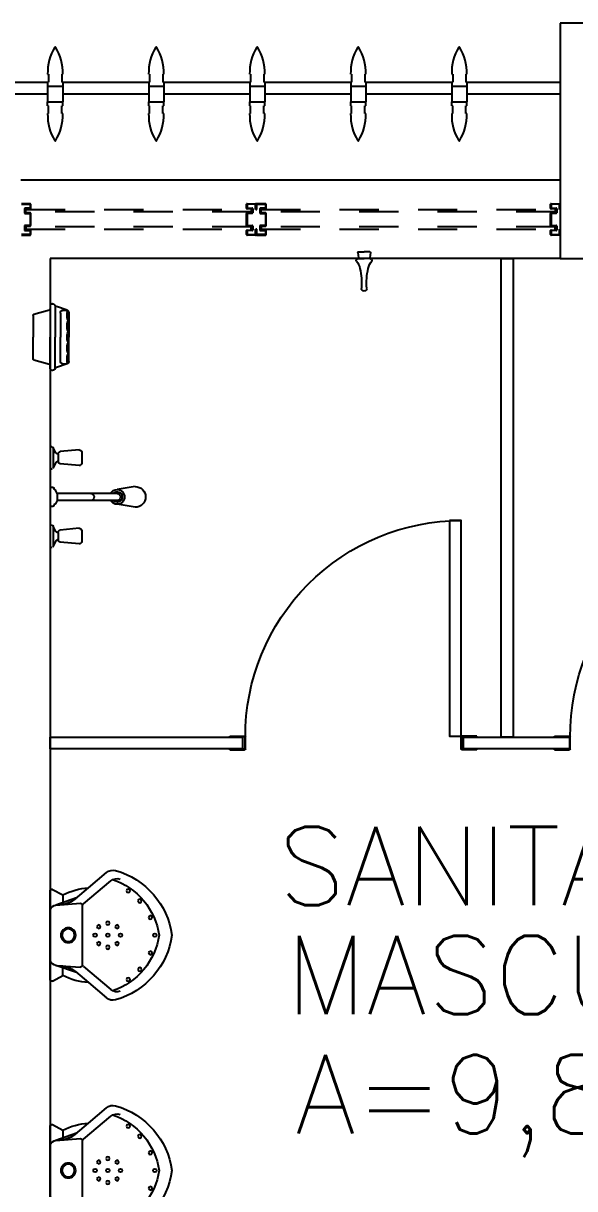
# Model space of a CAD drawing. Header units: millimetres. Extents: x 2128 to 2646, y 1972 to 2207.
# Drawn here: x 2351.243 to 2352.648, y 2022.994 to 2025.965 of the extents above; entities that cross this region are included whole.
import ezdxf

# ---------------------------------------------------------------- set-up
doc = ezdxf.new("R2010")
doc.units = ezdxf.units.MM
doc.linetypes.add('HIDDEN', pattern=[0.375, 0.25, -0.125])
for name, color, linetype in [('AR-ALV', 2, 'Continuous'), ('AR-BRISES', 1, 'Continuous'), ('AR-DIVISÓRIAS', 230, 'Continuous'), ('AR-ESQ', 1, 'Continuous'), ('AR-ESTC', 3, 'Continuous'), ('AR-LOUCAS', 2, 'Continuous'), ('AR-LOUÇAS', 1, 'Continuous'), ('AR-PORTA', 1, 'Continuous'), ('BR-PAINEL', 1, 'Continuous'), ('BR-SUPORTE', 1, 'Continuous'), ('DT-ESQ-VIDRO-PROJ', 32, 'HIDDEN'), ('DT-TXTMOD', 1, 'Continuous'), ('DV- VISTA', 2, 'Continuous'), ('DV-TEXTO', 2, 'Continuous'), ('mov', 1, 'Continuous'), ('pm1', 2, 'Continuous'), ('pm2', 2, 'Continuous'), ('TEXTO', 2, 'Continuous'), ('WC1', 1, 'Continuous'), ('WC2', 1, 'Continuous'), ('Área', 2, 'Continuous')]:
    doc.layers.add(name, color=color, linetype=linetype)
doc.styles.add('S10', font='simplex.shx', dxfattribs={"height": 0.1})
doc.styles.add('S12', font='simplex.shx', dxfattribs={"width": 1.1, "height": 0.12})
doc.styles.add('UNB-100', font='simplex.shx', dxfattribs={"height": 0.2})

# ---------------------------------------------------------------- blocks, each defined once
blk = doc.blocks.new('MCTR-01p')
at = {"layer": 'WC1'}
for p, q in [((0.1134, 0), (-0.1134, 0)), ((-0.1169, -0.006), (-0.1028, -0.0318)), ((0.1169, -0.006), (0.1028, -0.0318)), ((-0.1209, -0.0973), (-0.16, -0.1436)), ((0.1209, -0.0973), (0.16, -0.1436))]:
    blk.add_line(p, q, dxfattribs=at)
blk.add_circle((0, -0.0459), 0.019, dxfattribs=at)
for centre, radius, start, end in [((-0.1134, -0.004), 0.00402, 90, 208.6993), ((0.1134, -0.004), 0.00402, 331.3007, 90), ((0.0514, -0.1098), 0.1728, 153.1667, 175.8553), ((-0.0514, -0.1098), 0.1728, 4.1447, 26.8333), ((-0.1408, -0.1598), 0.0251, 139.851, 195.7705), ((0.1408, -0.1598), 0.0251, 344.2295, 40.149), ((0.027, -0.1124), 0.1994, 195.7705, 262.231), ((-0.027, -0.1124), 0.1994, 277.769, 344.2295)]:
    blk.add_arc(centre, radius, start, end, dxfattribs=at)
at = {"layer": 'WC2'}
for p, q in [((-0.0952, -0.0668), (-0.0769, -0.0144)), ((-0.0769, -0.0144), (-0.0814, -0.0774)), ((0.0769, -0.0144), (0.0814, -0.0774)), ((0.0952, -0.0668), (0.0769, -0.0144)), ((-0.1028, -0.0318), (-0.083, -0.0318)), ((0.1028, -0.0318), (0.083, -0.0318)), ((-0.0801, -0.0849), (-0.1388, -0.1544)), ((-0.0929, -0.0641), (-0.1209, -0.0973)), ((0.0773, -0.0817), (-0.0773, -0.0817)), ((0.0801, -0.0849), (0.1388, -0.1544)), ((0.0929, -0.0641), (0.1209, -0.0973))]:
    blk.add_line(p, q, dxfattribs=at)
for centre, radius in [((0, -0.0459), 0.0162), ((-0.0216, -0.1233), 0.00453), ((0.0216, -0.1233), 0.00453), ((-0.0307, -0.1466), 0.00453), ((0.0307, -0.1466), 0.00453), ((-0.0216, -0.17), 0.00453), ((0.0216, -0.17), 0.00453), ((-0.1131, -0.1987), 0.00453), ((0.1131, -0.1987), 0.00453), ((-0.0873, -0.2281), 0.00453), ((0.0873, -0.2281), 0.00453), ((-0.0453, -0.2549), 0.00453), ((0.0453, -0.2549), 0.00453)]:
    blk.add_circle(centre, radius, dxfattribs=at)
for centre, radius, start, end in [((-0.0573, -0.018), 0.02, 115.5204, 169.5817), ((0.0573, -0.018), 0.02, 10.4183, 64.4796), ((-0.1424, -0.0223), 0.0647, 319.851, 355.9846), ((0.1424, -0.0223), 0.0647, 184.0154, 220.149), ((-0.0773, -0.0776), 0.00402, 175.9846, 270), ((-0.0719, -0.0937), 0.012, 89.3581, 133.3239), ((0.0719, -0.0937), 0.012, 46.6761, 90.6419), ((0.0773, -0.0776), 0.00402, 270, 4.0154), ((0, -0.1142), 0.00453, 90, 270), ((0, -0.1142), 0.00453, 270, 90), ((0, -0.1466), 0.00453, 90, 270), ((0, -0.1466), 0.00453, 270, 90), ((-0.1204, -0.1699), 0.024, 139.851, 200.6324), ((0.024, -0.1042), 0.1746, 198.2723, 262.1141), ((0, -0.1791), 0.00453, 90, 270), ((-0.024, -0.1042), 0.1746, 277.8859, 341.7277), ((0, -0.1791), 0.00453, 270, 90), ((0.1204, -0.1699), 0.024, 339.3676, 40.149), ((0.0001, -0.2664), 0.00453, 91.7832, 268.2168), ((-0.0001, -0.2664), 0.00453, 271.7832, 88.2168)]:
    blk.add_arc(centre, radius, start, end, dxfattribs=at)
blk = doc.blocks.new('CHVR-01P')
at = {"layer": 'WC1'}
for p, q in [((-0.074, 0.12), (-0.0254, 0.1155)), ((-0.0139, 0.1119), (-0.0077, 0.1257)), ((-0.0015, 0.129), (-0.0052, 0.1279)), ((-0.08, 0.114), (-0.08, 0.086)), ((-0.02, 0.1096), (-0.0176, 0.1096)), ((-0.02, 0.0904), (-0.0176, 0.0904)), ((-0.074, 0.08), (-0.0254, 0.0845)), ((-0.0139, 0.0881), (-0.0077, 0.0743)), ((-0.0015, 0.071), (-0.0052, 0.0721)), ((-0.2165, 0.0264), (-0.1704, 0.0189)), ((-0.1704, 0.0088), (-0.1537, 0.0088)), ((-0.1537, 0.0088), (-0.0176, 0.0088)), ((-0.0176, 0.0088), (-0.0133, 0.0174)), ((-0.0131, 0.0178), (-0.0132, 0.0176)), ((-0.0126, 0.0182), (-0.0088, 0.0206)), ((-0.0088, 0.0222), (-0.0088, 0.0206)), ((-0.0068, 0.0242), (0, 0.0242)), ((-0.2165, -0.0264), (-0.1704, -0.0189)), ((-0.1704, -0.0088), (-0.1537, -0.0088)), ((-0.1537, -0.0088), (-0.0176, -0.0088)), ((-0.0176, -0.0088), (-0.0133, -0.0174)), ((-0.0131, -0.0178), (-0.0132, -0.0176)), ((-0.0126, -0.0182), (-0.0088, -0.0206)), ((-0.0088, -0.0206), (-0.0088, -0.0222)), ((-0.0068, -0.0242), (0, -0.0242)), ((-0.08, -0.086), (-0.08, -0.114)), ((-0.074, -0.08), (-0.0254, -0.0845)), ((-0.0139, -0.0881), (-0.0077, -0.0743)), ((-0.0015, -0.071), (-0.0052, -0.0721)), ((-0.074, -0.12), (-0.0254, -0.1155)), ((-0.02, -0.0904), (-0.0176, -0.0904)), ((-0.02, -0.1096), (-0.0176, -0.1096)), ((-0.0139, -0.1119), (-0.0077, -0.1257)), ((-0.0015, -0.129), (-0.0052, -0.1279))]:
    blk.add_line(p, q, dxfattribs=at)
for centre, radius, start, end in [((-0.074, 0.114), 0.006, 90, 180), ((-0.004, 0.1241), 0.004, 107.5303, 155.6127), ((-0.001, 0.1282), 0.001, 0, 122.0054), ((-0.026, 0.1096), 0.006, 0, 84.4007), ((-0.026, 0.0904), 0.006, 275.5993, 0), ((-0.0176, 0.1136), 0.004, 270, 335.6127), ((-0.0176, 0.0864), 0.004, 24.3873, 90), ((-0.074, 0.086), 0.006, 180, 270), ((-0.004, 0.0759), 0.004, 204.3873, 252.4697), ((-0.001, 0.0718), 0.001, 237.9946, 0), ((0, 0.07), 0.000002, 180, 270), ((-0.2165, 0), 0.0264, 90, 270), ((-0.1704, 0), 0.0189, 90, 270), ((-0.1704, 0), 0.0088, 90, 270), ((-0.1704, 0), 0.0189, 27.7177, 90), ((-0.0115, 0.0165), 0.002, 122.7806, 153.4349), ((-0.0068, 0.0222), 0.002, 90, 180), ((-0.1704, 0), 0.0189, 270, 332.2823), ((-0.0115, -0.0165), 0.002, 206.5651, 237.2194), ((-0.0068, -0.0222), 0.002, 180, 270), ((-0.074, -0.086), 0.006, 90, 180), ((-0.026, -0.0904), 0.006, 0, 84.4007), ((-0.0176, -0.0864), 0.004, 270, 335.6127), ((-0.004, -0.0759), 0.004, 107.5303, 155.6127), ((-0.001, -0.0718), 0.001, 0, 122.0054), ((-0.074, -0.114), 0.006, 180, 270), ((-0.026, -0.1096), 0.006, 275.5993, 0), ((-0.0176, -0.1136), 0.004, 24.3873, 90), ((-0.004, -0.1241), 0.004, 204.3873, 252.4697), ((-0.001, -0.1282), 0.001, 237.9946, 0), ((0, -0.13), 0.000002, 180, 270)]:
    blk.add_arc(centre, radius, start, end, dxfattribs=at)
at = {"layer": 'WC2'}
for p, q in [((-0.0077, 0.1257), (-0.0077, 0.0743)), ((-0.02, 0.1096), (-0.02, 0.0904)), ((-0.0176, 0.0088), (-0.0176, -0.0088)), ((-0.0077, -0.0743), (-0.0077, -0.1257)), ((-0.02, -0.0904), (-0.02, -0.1096))]:
    blk.add_line(p, q, dxfattribs=at)
for centre, radius, start, end in [((-0.1704, 0), 0.0132, 41.8103, 318.1897), ((-0.1031, 0), 0.0088, 90, 270)]:
    blk.add_arc(centre, radius, start, end, dxfattribs=at)
blk = doc.blocks.new('DV9')
at = {"layer": 'DV- VISTA'}
blk.add_lwpolyline([(0.27, -0.03), (0, -0.03), (0, 0), (0.27, 0)], close=True, dxfattribs=at)
at = {"layer": 'DV-TEXTO', "style": 'S12'}
for tag, p, flags in [('DIVISÓRIA', (0.0161, 0.0342), 2), ('TAMANHO', (0.0161, -0.1658), 3), ('ACABAMENTO', (0.0161, -0.3658), 3), ('CANTONEIRA', (0.0161, -0.5658), 3)]:
    blk.add_attdef(tag, p, '', height=0.12, dxfattribs=dict(at, flags=flags))
blk = doc.blocks.new('DV4')
at = {"layer": 'DV- VISTA'}
blk.add_lwpolyline([(0.03, 0), (0.03, -1.22), (0, -1.22), (0, 0)], close=True, dxfattribs=at)
at = {"layer": 'DV-TEXTO', "style": 'S12'}
for tag, p, flags in [('ACABAMENTO', (0.3815, -0.3084), 3), ('CANTONEIRA', (0.5815, -0.3084), 3), ('DIVISÓRIA', (-0.0185, -0.3084), 2), ('TAMANHO', (0.1815, -0.3084), 3)]:
    blk.add_attdef(tag, p, '', height=0.12, rotation=90, dxfattribs=dict(at, flags=flags))
blk = doc.blocks.new('DV2')
at = {"layer": 'DV- VISTA'}
blk.add_lwpolyline([(0.03, 0), (0.03, -0.49), (0, -0.49), (0, 0)], close=True, dxfattribs=at)
at = {"layer": 'DV-TEXTO', "style": 'S12'}
for tag, p, flags in [('ACABAMENTO', (0.5766, -0.4766), 3), ('CANTONEIRA', (0.7766, -0.4766), 3), ('DIVISÓRIA', (0.1766, -0.4766), 2), ('TAMANHO', (0.3766, -0.4766), 3)]:
    blk.add_attdef(tag, p, '', height=0.12, rotation=90, dxfattribs=dict(at, flags=flags))
blk = doc.blocks.new('pb55-gr-01p')
at = {"layer": 'mov'}
blk.add_arc((0.0015, 0.0172), 0.55, 359.7335, 90, dxfattribs=at)
at = {"layer": 'pm1'}
blk.add_lwpolyline([(0.0315, 0.5673), (0.0315, 0.0172), (0.0015, 0.0172), (0.0015, 0.5673)], close=True, dxfattribs=at)
at = {"layer": 'pm2'}
for p, q in [((-0.0385, 0.0172), (-0.0008, 0.0172)), ((-0.0385, 0.0158), (-0.0385, 0.0172)), ((-0.0008, 0.0158), (-0.0385, 0.0158)), ((0, 0.015), (0, -0.015)), ((0.0015, -0.0152), (0.0015, 0.015)), ((0.5515, -0.0152), (0.5515, 0.015)), ((0.553, 0.015), (0.553, -0.015)), ((0.5915, 0.0172), (0.5537, 0.0172)), ((0.5537, 0.0158), (0.5915, 0.0158)), ((0.5915, 0.0158), (0.5915, 0.0172)), ((-0.001, -0.016), (-0.0385, -0.016)), ((-0.0385, -0.0175), (-0.0385, -0.016)), ((-0.0385, -0.0175), (-0.0008, -0.0175)), ((0.5915, -0.0175), (0.5537, -0.0175)), ((0.554, -0.016), (0.5915, -0.016)), ((0.5915, -0.0175), (0.5915, -0.016))]:
    blk.add_line(p, q, dxfattribs=at)
for centre, radius, start, end in [((-0.0008, 0.015), 0.00225, 0, 90), ((-0.0008, 0.015), 0.00075, 0, 90), ((0.5537, 0.015), 0.00225, 90, 180), ((0.5537, 0.015), 0.00075, 90, 180), ((-0.001, -0.015), 0.001, 270, 0), ((-0.0008, -0.0152), 0.00225, 270, 0), ((0.5537, -0.0152), 0.00225, 180, 270), ((0.554, -0.015), 0.001, 180, 270)]:
    blk.add_arc(centre, radius, start, end, dxfattribs=at)
blk = doc.blocks.new('EF53-P')
at = {"layer": 'DT-ESQ-VIDRO-PROJ', "ltscale": 0.1}
for points in [[(0.025, -0.1285), (0.025, -0.1385, -0.414214), (0.0235, -0.14), (0.0015, -0.14, -0.414214), (0, -0.1385), (0, -0.125), (0.0015, -0.125), (0.0015, -0.138, 0.414214), (0.002, -0.1385), (0.023, -0.1385, 0.414214), (0.0235, -0.138), (0.0235, -0.1285), (0.0105, -0.1285, -0.414214), (0.009, -0.127), (0.009, -0.117, -0.414214), (0.0105, -0.1155), (0.0235, -0.1155), (0.0235, -0.0845), (0.0105, -0.0845, -0.414214), (0.009, -0.083), (0.009, -0.073, -0.414214), (0.0105, -0.0715), (0.0235, -0.0715), (0.0235, -0.062, 0.414214), (0.023, -0.0615), (0.002, -0.0615, 0.414214), (0.0015, -0.062), (0.0015, -0.075), (0, -0.075), (0, -0.0615, -0.414214), (0.0015, -0.06), (0.0235, -0.06, -0.414214), (0.025, -0.0615), (0.025, -0.0715, -0.414214), (0.0235, -0.073), (0.0105, -0.073), (0.0105, -0.083), (0.0235, -0.083), (0.0235, -0.083, -0.414214), (0.025, -0.0845), (0.025, -0.1155, -0.414214), (0.0235, -0.117), (0.0235, -0.117), (0.0105, -0.117), (0.0105, -0.127), (0.0235, -0.127, -0.414214)], [(0.75, -0.1285), (0.75, -0.1385, 0.414214), (0.7515, -0.14), (0.7735, -0.14, 0.414214), (0.775, -0.1385), (0.775, -0.125), (0.7735, -0.125), (0.7735, -0.138, -0.414214), (0.773, -0.1385), (0.752, -0.1385, -0.414214), (0.7515, -0.138), (0.7515, -0.1285), (0.7645, -0.1285, 0.414214), (0.766, -0.127), (0.766, -0.117, 0.414214), (0.7645, -0.1155), (0.7515, -0.1155), (0.7515, -0.0845), (0.7645, -0.0845, 0.414214), (0.766, -0.083), (0.766, -0.073, 0.414214), (0.7645, -0.0715), (0.7515, -0.0715), (0.7515, -0.062, -0.414214), (0.752, -0.0615), (0.773, -0.0615, -0.414214), (0.7735, -0.062), (0.7735, -0.075), (0.775, -0.075), (0.775, -0.0615, 0.414214), (0.7735, -0.06), (0.7515, -0.06, 0.414214), (0.75, -0.0615), (0.75, -0.0715, 0.414214), (0.7515, -0.073), (0.7645, -0.073), (0.7645, -0.083), (0.7515, -0.083), (0.7515, -0.083, 0.414214), (0.75, -0.0845), (0.75, -0.1155, 0.414214), (0.7515, -0.117), (0.7515, -0.117), (0.7645, -0.117), (0.7645, -0.127), (0.7515, -0.127, 0.414214)], [(0.8, -0.1285), (0.8, -0.1385, -0.414214), (0.7985, -0.14), (0.7765, -0.14, -0.414214), (0.775, -0.1385), (0.775, -0.125), (0.7765, -0.125), (0.7765, -0.138, 0.414214), (0.777, -0.1385), (0.798, -0.1385, 0.414214), (0.7985, -0.138), (0.7985, -0.1285), (0.7855, -0.1285, -0.414214), (0.784, -0.127), (0.784, -0.117, -0.414214), (0.7855, -0.1155), (0.7985, -0.1155), (0.7985, -0.0845), (0.7855, -0.0845, -0.414214), (0.784, -0.083), (0.784, -0.073, -0.414214), (0.7855, -0.0715), (0.7985, -0.0715), (0.7985, -0.062, 0.414214), (0.798, -0.0615), (0.777, -0.0615, 0.414214), (0.7765, -0.062), (0.7765, -0.075), (0.775, -0.075), (0.775, -0.0615, -0.414214), (0.7765, -0.06), (0.7985, -0.06, -0.414214), (0.8, -0.0615), (0.8, -0.0715, -0.414214), (0.7985, -0.073), (0.7855, -0.073), (0.7855, -0.083), (0.7985, -0.083), (0.7985, -0.083, -0.414214), (0.8, -0.0845), (0.8, -0.1155, -0.414214), (0.7985, -0.117), (0.7985, -0.117), (0.7855, -0.117), (0.7855, -0.127), (0.7985, -0.127, -0.414214)]]:
    blk.add_lwpolyline(points, format="xyb", close=True, dxfattribs=at)
for points in [[(0.7625, -0.081), (0.7625, -0.075), (0.0125, -0.075), (0.0125, -0.081)], [(1.3625, -0.081), (1.3625, -0.075), (0.7875, -0.075), (0.7875, -0.081)], [(0.7625, -0.119), (0.7625, -0.125), (0.0125, -0.125), (0.0125, -0.119)], [(1.3625, -0.119), (1.3625, -0.125), (0.7875, -0.125), (0.7875, -0.119)]]:
    blk.add_lwpolyline(points, close=True, dxfattribs=at)
for points in [[(1.373, -0.1385), (1.352, -0.1385, -0.414214), (1.3515, -0.138), (1.3515, -0.1285), (1.3645, -0.1285, 0.414214), (1.366, -0.127), (1.366, -0.117, 0.414214), (1.3645, -0.1155), (1.3515, -0.1155), (1.3515, -0.0845), (1.3645, -0.0845, 0.414214), (1.366, -0.083), (1.366, -0.073, 0.414214), (1.3645, -0.0715), (1.3515, -0.0715), (1.3515, -0.062, -0.414214), (1.352, -0.0615), (1.373, -0.0615, -0.414214)], [(1.3735, -0.06), (1.3515, -0.06, 0.414214), (1.35, -0.0615), (1.35, -0.0715, 0.414214), (1.3515, -0.073), (1.3645, -0.073), (1.3645, -0.083), (1.3515, -0.083), (1.3515, -0.083, 0.414214), (1.35, -0.0845), (1.35, -0.1155, 0.414214), (1.3515, -0.117), (1.3515, -0.117), (1.3645, -0.117), (1.3645, -0.127), (1.3515, -0.127, 0.414214), (1.35, -0.1285), (1.35, -0.1385, 0.414214), (1.3515, -0.14), (1.3735, -0.14, 0.414214)]]:
    blk.add_lwpolyline(points, format="xyb", dxfattribs=at)
at = {"layer": 'DT-TXTMOD', "ltscale": 0.1, "style": 'S10', "flags": 3}
for tag, p in [('M01', (0.025, -0.28)), ('M02', (0.3253, -0.28)), ('M03', (0.627, -0.28)), ('M04', (0.9288, -0.28)), ('M05', (1.2306, -0.28)), ('M06', (1.5323, -0.28)), ('M07', (1.8341, -0.28)), ('M08', (2.1359, -0.28)), ('M09', (2.4376, -0.28)), ('M10', (2.7394, -0.28)), ('M11', (3.0412, -0.28)), ('M12', (3.3429, -0.28)), ('M13', (3.6447, -0.28)), ('M14', (3.9464, -0.28)), ('M15', (4.2482, -0.28)), ('M16', (4.55, -0.28)), ('M17', (4.8517, -0.28))]:
    blk.add_attdef(tag, p, '', height=0.1, dxfattribs=at)
blk = doc.blocks.new('BR-MODULO8')
at = {"layer": 'BR-PAINEL'}
for p, q in [((-1.3067, 0.27), (-1.3042, 0.27)), ((-1.3042, 0.27), (-1.3042, 0.25)), ((-1.2708, 0.27), (-1.2708, 0.25)), ((-1.2683, 0.27), (-1.2708, 0.27)), ((-1.0492, 0.27), (-1.0467, 0.27)), ((-1.0467, 0.27), (-1.0467, 0.25)), ((-1.0133, 0.27), (-1.0133, 0.25)), ((-1.0108, 0.27), (-1.0133, 0.27)), ((-0.7917, 0.27), (-0.7892, 0.27)), ((-0.7892, 0.27), (-0.7892, 0.25)), ((-0.7558, 0.27), (-0.7558, 0.25)), ((-0.7533, 0.27), (-0.7558, 0.27)), ((-0.5342, 0.27), (-0.5317, 0.27)), ((-0.5317, 0.27), (-0.5317, 0.25)), ((-0.4958, 0.27), (-0.4983, 0.27)), ((-0.4983, 0.27), (-0.4983, 0.25)), ((-0.2767, 0.27), (-0.2742, 0.27)), ((-0.2742, 0.27), (-0.2742, 0.25)), ((-0.2408, 0.27), (-0.2408, 0.25)), ((-0.2383, 0.27), (-0.2408, 0.27)), ((-1.3067, 0.25), (-1.3067, 0.24)), ((-1.3067, 0.25), (-1.3042, 0.25)), ((-1.3067, 0.24), (-1.2683, 0.24)), ((-1.3067, 0.24), (-1.3067, 0.2)), ((-1.2683, 0.25), (-1.2708, 0.25)), ((-1.2683, 0.25), (-1.2683, 0.24)), ((-1.2683, 0.24), (-1.2683, 0.2)), ((-1.0492, 0.25), (-1.0492, 0.24)), ((-1.0492, 0.25), (-1.0467, 0.25)), ((-1.0492, 0.24), (-1.0108, 0.24)), ((-1.0492, 0.24), (-1.0492, 0.2)), ((-1.0108, 0.25), (-1.0133, 0.25)), ((-1.0108, 0.25), (-1.0108, 0.24)), ((-1.0108, 0.24), (-1.0108, 0.2)), ((-0.7917, 0.25), (-0.7917, 0.24)), ((-0.7917, 0.25), (-0.7892, 0.25)), ((-0.7917, 0.24), (-0.7533, 0.24)), ((-0.7917, 0.24), (-0.7917, 0.2)), ((-0.7533, 0.25), (-0.7558, 0.25)), ((-0.7533, 0.25), (-0.7533, 0.24)), ((-0.7533, 0.24), (-0.7533, 0.2)), ((-0.5342, 0.25), (-0.5317, 0.25)), ((-0.5342, 0.25), (-0.5342, 0.24)), ((-0.5342, 0.24), (-0.5342, 0.2)), ((-0.5342, 0.24), (-0.4958, 0.24)), ((-0.4958, 0.25), (-0.4983, 0.25)), ((-0.4958, 0.25), (-0.4958, 0.24)), ((-0.4958, 0.24), (-0.4958, 0.2)), ((-0.2767, 0.25), (-0.2767, 0.24)), ((-0.2767, 0.25), (-0.2742, 0.25)), ((-0.2767, 0.24), (-0.2383, 0.24)), ((-0.2767, 0.24), (-0.2767, 0.2)), ((-0.2383, 0.25), (-0.2408, 0.25)), ((-0.2383, 0.25), (-0.2383, 0.24)), ((-0.2383, 0.24), (-0.2383, 0.2)), ((-1.3067, 0.2), (-1.2683, 0.2)), ((-1.3067, 0.19), (-1.3067, 0.2)), ((-1.3067, 0.19), (-1.3042, 0.19)), ((-1.3042, 0.17), (-1.3042, 0.19)), ((-1.2683, 0.19), (-1.2708, 0.19)), ((-1.2708, 0.17), (-1.2708, 0.19)), ((-1.2683, 0.19), (-1.2683, 0.2)), ((-1.0492, 0.2), (-1.0108, 0.2)), ((-1.0492, 0.19), (-1.0492, 0.2)), ((-1.0492, 0.19), (-1.0467, 0.19)), ((-1.0467, 0.17), (-1.0467, 0.19)), ((-1.0108, 0.19), (-1.0133, 0.19)), ((-1.0133, 0.17), (-1.0133, 0.19)), ((-1.0108, 0.19), (-1.0108, 0.2)), ((-0.7917, 0.2), (-0.7533, 0.2)), ((-0.7917, 0.19), (-0.7917, 0.2)), ((-0.7917, 0.19), (-0.7892, 0.19)), ((-0.7892, 0.17), (-0.7892, 0.19)), ((-0.7533, 0.19), (-0.7558, 0.19)), ((-0.7558, 0.17), (-0.7558, 0.19)), ((-0.7533, 0.19), (-0.7533, 0.2)), ((-0.5342, 0.19), (-0.5342, 0.2)), ((-0.5342, 0.2), (-0.4958, 0.2)), ((-0.5342, 0.19), (-0.5317, 0.19)), ((-0.5317, 0.17), (-0.5317, 0.19)), ((-0.4983, 0.17), (-0.4983, 0.19)), ((-0.4958, 0.19), (-0.4983, 0.19)), ((-0.4958, 0.19), (-0.4958, 0.2)), ((-0.2767, 0.2), (-0.2383, 0.2)), ((-0.2767, 0.19), (-0.2767, 0.2)), ((-0.2767, 0.19), (-0.2742, 0.19)), ((-0.2742, 0.17), (-0.2742, 0.19)), ((-0.2383, 0.19), (-0.2408, 0.19)), ((-0.2408, 0.17), (-0.2408, 0.19)), ((-0.2383, 0.19), (-0.2383, 0.2)), ((-1.3067, 0.17), (-1.3042, 0.17)), ((-1.2683, 0.17), (-1.2708, 0.17)), ((-1.0492, 0.17), (-1.0467, 0.17)), ((-1.0108, 0.17), (-1.0133, 0.17)), ((-0.7917, 0.17), (-0.7892, 0.17)), ((-0.7533, 0.17), (-0.7558, 0.17)), ((-0.5342, 0.17), (-0.5317, 0.17)), ((-0.4958, 0.17), (-0.4983, 0.17)), ((-0.2767, 0.17), (-0.2742, 0.17)), ((-0.2383, 0.17), (-0.2408, 0.17))]:
    blk.add_line(p, q, dxfattribs=at)
for centre, radius, start, end in [((-1.1817, 0.2739), 0.1251, 148.4721, 181.772), ((-1.2875, 0.3387), 0.001, 37.1012, 142.8988), ((-1.3933, 0.2739), 0.1251, 358.228, 31.5279), ((-0.9242, 0.2739), 0.1251, 148.4721, 181.772), ((-1.03, 0.3387), 0.001, 37.1012, 142.8988), ((-1.1358, 0.2739), 0.1251, 358.228, 31.5279), ((-0.6667, 0.2739), 0.1251, 148.4721, 181.772), ((-0.7725, 0.3387), 0.001, 37.1012, 142.8988), ((-0.8783, 0.2739), 0.1251, 358.228, 31.5279), ((-0.4092, 0.2739), 0.1251, 148.4721, 181.772), ((-0.515, 0.3387), 0.001, 37.1012, 142.8988), ((-0.6208, 0.2739), 0.1251, 358.228, 31.5279), ((-0.1517, 0.2739), 0.1251, 148.4721, 181.772), ((-0.2575, 0.3387), 0.001, 37.1012, 142.8988), ((-0.3633, 0.2739), 0.1251, 358.228, 31.5279), ((-1.1817, 0.1661), 0.1251, 178.228, 211.5279), ((-1.3933, 0.1661), 0.1251, 328.4721, 1.772), ((-0.9242, 0.1661), 0.1251, 178.228, 211.5279), ((-1.1358, 0.1661), 0.1251, 328.4721, 1.772), ((-0.6667, 0.1661), 0.1251, 178.228, 211.5279), ((-0.8783, 0.1661), 0.1251, 328.4721, 1.772), ((-0.4092, 0.1661), 0.1251, 178.228, 211.5279), ((-0.6208, 0.1661), 0.1251, 328.4721, 1.772), ((-0.1517, 0.1661), 0.1251, 178.228, 211.5279), ((-0.3633, 0.1661), 0.1251, 328.4721, 1.772), ((-1.2875, 0.1013), 0.001, 217.1012, 322.8988), ((-1.03, 0.1013), 0.001, 217.1012, 322.8988), ((-0.7725, 0.1013), 0.001, 217.1012, 322.8988), ((-0.515, 0.1013), 0.001, 217.1012, 322.8988), ((-0.2575, 0.1013), 0.001, 217.1012, 322.8988)]:
    blk.add_arc(centre, radius, start, end, dxfattribs=at)
at = {"layer": 'BR-SUPORTE'}
for p, q in [((-1.5258, 0.25), (-1.3042, 0.25)), ((-1.2683, 0.25), (-1.0467, 0.25)), ((-1.0108, 0.25), (-0.7892, 0.25)), ((-0.7533, 0.25), (-0.5317, 0.25)), ((-0.4958, 0.25), (-0.2742, 0.25)), ((-0.2383, 0.25), (0, 0.25)), ((-1.5258, 0.22), (-1.3067, 0.22)), ((-1.2683, 0.22), (-1.0492, 0.22)), ((-1.0108, 0.22), (-0.7917, 0.22)), ((-0.7533, 0.22), (-0.5342, 0.22)), ((-0.4958, 0.22), (-0.2767, 0.22)), ((-0.2383, 0.22), (0, 0.22))]:
    blk.add_line(p, q, dxfattribs=at)
blk = doc.blocks.new('CABD-01p')
at = {"layer": 'WC1', "linetype": 'Continuous', "ltscale": 2.5}
for p, q in [((-0.016, 0.0155), (-0.0146, 0.0017)), ((-0.0149, 0), (0, 0)), ((-0.0142, 0.0175), (0, 0.0175)), ((0.0142, 0.0175), (0, 0.0175)), ((0.0149, 0), (0, 0)), ((0.016, 0.0155), (0.0146, 0.0017)), ((-0.0186, -0.0025), (-0.0159, -0.0009)), ((0.0186, -0.0025), (0.0159, -0.0009))]:
    blk.add_line(p, q, dxfattribs=at)
for centre, radius, start, end in [((-0.0142, 0.0157), 0.0018, 91.2466, 185.8606), ((-0.0173, 0.0014), 0.00271, 301.0917, 5.6913), ((0.0142, 0.0157), 0.0018, 354.1394, 88.7534), ((0.0173, 0.0014), 0.0027, 174.0971, 238.7968), ((-0.0172, -0.0049), 0.0027, 121.1387, 218.6898), ((-0.0544, -0.0346), 0.0449, 12.3103, 38.6321), ((-0.1863, -0.0635), 0.18, 356.1294, 12.3598), ((0.1863, -0.0635), 0.18, 167.6402, 183.8706), ((0.0544, -0.0346), 0.0449, 141.3679, 167.6897), ((0.0172, -0.0049), 0.0027, 321.3102, 58.8613), ((0, -0.0762), 0.00675, 176.1474, 269.4678), ((0, -0.0762), 0.00675, 270.5322, 3.8526)]:
    blk.add_arc(centre, radius, start, end, dxfattribs=at)
blk = doc.blocks.new('SBNT-01p')
at = {"layer": 'WC1', "linetype": 'Continuous', "ltscale": 2.5}
for p, q in [((-0.0581, 0.0418), (-0.0694, 0.0022)), ((-0.0552, 0.044), (0, 0.044)), ((0.0552, 0.044), (0, 0.044)), ((0.0581, 0.0418), (0.0694, 0.0022)), ((-0.0851, -0.006), (-0.0851, -0.004)), ((-0.0811, 0), (-0.0723, 0)), ((-0.0791, -0.012), (0, -0.012)), ((-0.0684, -0.043), (-0.0777, -0.016)), ((-0.0723, 0), (0, 0)), ((-0.0607, -0.026), (0, -0.026)), ((0.0723, 0), (0, 0)), ((0.0791, -0.012), (0, -0.012)), ((0.0607, -0.026), (0, -0.026)), ((0.0684, -0.043), (0.0777, -0.016)), ((0.0811, 0), (0.0723, 0)), ((0.0851, -0.006), (0.0851, -0.004)), ((-0.0682, -0.0311), (-0.0674, -0.0415)), ((-0.0628, -0.047), (0, -0.047)), ((0.0628, -0.047), (0, -0.047)), ((0.0682, -0.0311), (0.0674, -0.0415))]:
    blk.add_line(p, q, dxfattribs=at)
for centre, radius, start, end in [((-0.0552, 0.041), 0.00301, 90.1551, 164.1481), ((0.0552, 0.041), 0.00301, 15.8018, 89.8435), ((-0.081, -0.004), 0.00401, 90.1428, 180), ((-0.0723, 0.003), 0.00299, 269.9005, 344.0925), ((0.0723, 0.003), 0.003, 195.9572, 270.1008), ((-0.0791, -0.006), 0.006, 178.1828, 270.0649), ((-0.0853, -0.0186), 0.008, 19.0332, 63.6886), ((-0.0642, -0.0307), 0.004, 111.8465, 186.4416), ((-0.0607, -0.0395), 0.0135, 90.138, 111.9015), ((0.0607, -0.0395), 0.0135, 68.2235, 89.9698), ((0.0642, -0.0307), 0.004, 353.5122, 68.1432), ((0.0853, -0.0186), 0.008, 116.3192, 161.0393), ((0.0791, -0.006), 0.006, 269.9351, 1.8172), ((0.081, -0.004), 0.00401, 360, 89.8536), ((-0.0628, -0.041), 0.00599, 198.9151, 270.0458), ((-0.0614, -0.041), 0.006, 184.2344, 269.98), ((0.0614, -0.041), 0.006, 270.0199, 355.7005), ((0.0628, -0.041), 0.00599, 269.9505, 341.0588)]:
    blk.add_arc(centre, radius, start, end, dxfattribs=at)
at = {"layer": 'WC2', "linetype": 'Continuous', "ltscale": 2.5}
for centre, radius, start, end in [((-0.056, -0.093), 0.05, 76.4972, 101.9921), ((-0.042, -0.0348), 0.00987, 256.368, 283.7343), ((-0.028, -0.093), 0.05, 76.4973, 103.482), ((-0.014, -0.0348), 0.00987, 256.368, 283.7343), ((0.0001, -0.0935), 0.0506, 90.1604, 103.5085), ((-0.0001, -0.0935), 0.0506, 76.5339, 89.8802), ((0.014, -0.0348), 0.00987, 256.368, 283.7343), ((0.028, -0.093), 0.05, 76.4973, 103.482), ((0.042, -0.0348), 0.00987, 256.368, 283.7343), ((0.056, -0.0931), 0.0501, 77.876, 103.4612)]:
    blk.add_arc(centre, radius, start, end, dxfattribs=at)

msp = doc.modelspace()

# ---------------------------------------------------------------- linework, layer by layer
at = {"layer": 'AR-ALV'}
for p, q in [((2352.6115, 2025.5651), (2351.2365, 2025.5651)), ((2351.3115, 2025.3651), (2351.3115, 2021.9151)), ((2352.6115, 2025.3651), (2351.3115, 2025.3651))]:
    msp.add_line(p, q, dxfattribs=at)
at = {"layer": 'AR-ESTC'}
msp.add_lwpolyline([(2352.6115, 2025.9651), (2352.6115, 2025.3651), (2352.8115, 2025.3651), (2352.8115, 2025.9651)], close=True, dxfattribs=at)

# ---------------------------------------------------------------- block references
at = {"layer": 'AR-BRISES'}
msp.add_blockref('BR-MODULO8', (2352.6115, 2025.5651), dxfattribs=at)
at = {"layer": 'AR-DIVISÓRIAS'}
for name, p in [('DV4', (2352.4613, 2025.3651)), ('DV9', (2352.3653, 2024.1451))]:
    msp.add_blockref(name, p, dxfattribs=at)
at = {"layer": 'AR-DIVISÓRIAS', "rotation": 270}
msp.add_blockref('DV2', (2351.8013, 2024.1451), dxfattribs=at)
at = {"layer": 'AR-ESQ', "rotation": 180}
msp.add_blockref('EF53-P', (2352.6115, 2025.3651), dxfattribs=at)
at = {"layer": 'AR-LOUCAS', "extrusion": (0, 0, -1), "zscale": -1}
msp.add_blockref('CABD-01p', (-2352.1115, 2025.3651), dxfattribs=at)
at = {"layer": 'AR-LOUCAS', "extrusion": (0, 0, -1), "zscale": -1, "rotation": 270}
msp.add_blockref('SBNT-01p', (-2351.3115, 2025.1651), dxfattribs=at)
at = {"layer": 'AR-LOUÇAS', "xscale": -1}
for name, p, rotation in [('CHVR-01P', (2351.3115, 2024.7576), 359.999999710632), ('MCTR-01p', (2351.3115, 2023.6401), 90), ('MCTR-01p', (2351.3115, 2023.0401), 90)]:
    msp.add_blockref(name, p, dxfattribs=dict(at, rotation=rotation))
at = {"layer": 'AR-PORTA', "xscale": -1}
for p in [(2352.3603, 2024.1301), (2353.1883, 2024.1301)]:
    msp.add_blockref('pb55-gr-01p', p, dxfattribs=at)

# ---------------------------------------------------------------- texts
at = {"layer": 'TEXTO', "style": 'UNB-100'}
for s, p in [('SANITÁRIO', (2351.8926, 2023.7166)), ('MASCULINO', (2351.9119, 2023.4385))]:
    msp.add_text(s, height=0.2, dxfattribs=at).set_placement(p)
at = {"layer": 'Área', "style": 'UNB-100'}
msp.add_text('A=9,83m2', height=0.2, dxfattribs=at).set_placement((2351.9358, 2023.1348))

doc.saveas('drawing.dxf')
